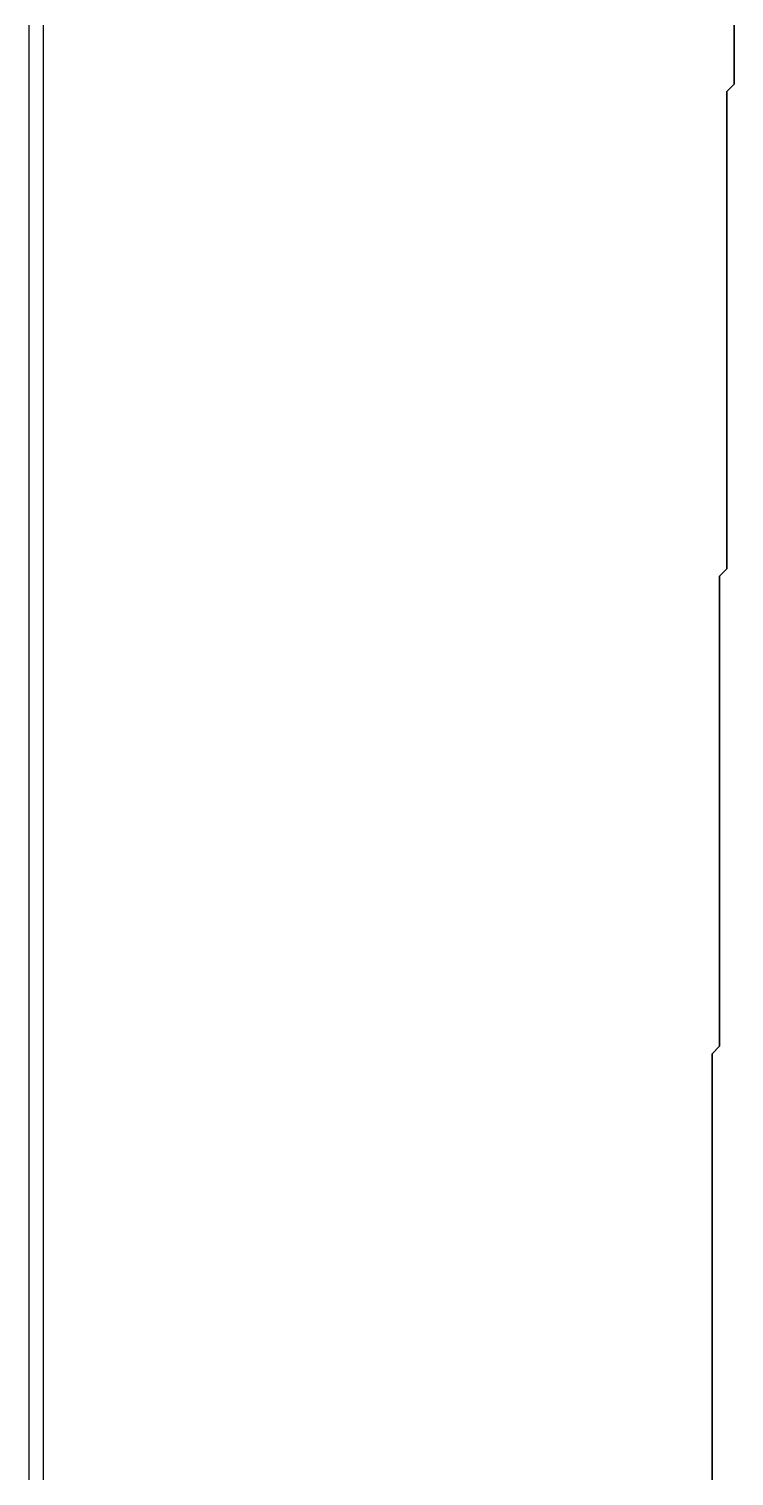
# Model space of a CAD drawing. Extents: x 69 to 217, y 14 to 408.
# Drawn here: x 118.75 to 130.75, y 260.06 to 284.69 of the extents above; entities that cross this region are included whole.
import ezdxf

# ---------------------------------------------------------------- set-up
doc = ezdxf.new("R2010")
doc.units = 0

msp = doc.modelspace()

# ---------------------------------------------------------------- linework, layer by layer
at = {"layer": 'contour_0'}
for p, q in [((118.75, 284.75), (118.75, 284.625)), ((119, 284.625), (119, 284.75)), ((130.75, 284.75), (130.75, 284.625)), ((130.75, 284.625), (130.75, 284.75)), ((118.75, 284.625), (118.75, 284.5)), ((118.75, 284.5), (118.75, 284.375)), ((119, 284.5), (119, 284.625)), ((119, 284.375), (119, 284.5)), ((130.75, 284.625), (130.75, 284.5)), ((130.75, 284.5), (130.75, 284.625)), ((130.75, 284.5), (130.75, 284.375)), ((130.75, 284.375), (130.75, 284.5)), ((118.75, 284.375), (118.75, 284.25)), ((118.75, 284.25), (118.75, 284.125)), ((119, 284.25), (119, 284.375)), ((119, 284.125), (119, 284.25)), ((130.75, 284.375), (130.75, 284.25)), ((130.75, 284.25), (130.75, 284.375)), ((130.75, 284.25), (130.75, 284.125)), ((130.75, 284.125), (130.75, 284.25)), ((118.75, 284.125), (118.75, 284)), ((118.75, 284), (118.75, 283.875)), ((119, 284), (119, 284.125)), ((119, 283.875), (119, 284)), ((130.75, 284.125), (130.75, 284)), ((130.75, 284), (130.75, 284.125)), ((130.75, 284), (130.75, 283.875)), ((130.75, 283.875), (130.75, 284)), ((118.75, 283.875), (118.75, 283.75)), ((118.75, 283.75), (118.75, 283.625)), ((119, 283.75), (119, 283.875)), ((119, 283.625), (119, 283.75)), ((130.75, 283.75), (130.625, 283.625)), ((130.625, 283.625), (130.75, 283.75)), ((130.75, 283.875), (130.75, 283.75)), ((130.75, 283.75), (130.75, 283.875)), ((118.75, 283.625), (118.75, 283.5)), ((118.75, 283.5), (118.75, 283.375)), ((119, 283.5), (119, 283.625)), ((119, 283.375), (119, 283.5)), ((130.625, 283.625), (130.625, 283.5)), ((130.625, 283.5), (130.625, 283.625)), ((130.625, 283.5), (130.625, 283.375)), ((130.625, 283.375), (130.625, 283.5)), ((118.75, 283.375), (118.75, 283.25)), ((118.75, 283.25), (118.75, 283.125)), ((119, 283.25), (119, 283.375)), ((119, 283.125), (119, 283.25)), ((130.625, 283.375), (130.625, 283.25)), ((130.625, 283.25), (130.625, 283.375)), ((130.625, 283.25), (130.625, 283.125)), ((130.625, 283.125), (130.625, 283.25)), ((118.75, 283.125), (118.75, 283)), ((118.75, 283), (118.75, 282.875)), ((119, 283), (119, 283.125)), ((119, 282.875), (119, 283)), ((130.625, 283.125), (130.625, 283)), ((130.625, 283), (130.625, 283.125)), ((130.625, 283), (130.625, 282.875)), ((130.625, 282.875), (130.625, 283)), ((118.75, 282.875), (118.75, 282.75)), ((118.75, 282.75), (118.75, 282.625)), ((119, 282.75), (119, 282.875)), ((119, 282.625), (119, 282.75)), ((130.625, 282.875), (130.625, 282.75)), ((130.625, 282.75), (130.625, 282.875)), ((130.625, 282.75), (130.625, 282.625)), ((130.625, 282.625), (130.625, 282.75)), ((118.75, 282.625), (118.75, 282.5)), ((118.75, 282.5), (118.75, 282.375)), ((119, 282.5), (119, 282.625)), ((119, 282.375), (119, 282.5)), ((130.625, 282.625), (130.625, 282.5)), ((130.625, 282.5), (130.625, 282.625)), ((130.625, 282.5), (130.625, 282.375)), ((130.625, 282.375), (130.625, 282.5)), ((118.75, 282.375), (118.75, 282.25)), ((118.75, 282.25), (118.75, 282.125)), ((119, 282.25), (119, 282.375)), ((119, 282.125), (119, 282.25)), ((130.625, 282.375), (130.625, 282.25)), ((130.625, 282.25), (130.625, 282.375)), ((130.625, 282.25), (130.625, 282.125)), ((130.625, 282.125), (130.625, 282.25)), ((118.75, 282.125), (118.75, 282)), ((118.75, 282), (118.75, 281.875)), ((119, 282), (119, 282.125)), ((119, 281.875), (119, 282)), ((130.625, 282.125), (130.625, 282)), ((130.625, 282), (130.625, 282.125)), ((130.625, 282), (130.625, 281.875)), ((130.625, 281.875), (130.625, 282)), ((118.75, 281.875), (118.75, 281.75)), ((118.75, 281.75), (118.75, 281.625)), ((119, 281.75), (119, 281.875)), ((119, 281.625), (119, 281.75)), ((130.625, 281.875), (130.625, 281.75)), ((130.625, 281.75), (130.625, 281.875)), ((130.625, 281.75), (130.625, 281.625)), ((130.625, 281.625), (130.625, 281.75)), ((118.75, 281.625), (118.75, 281.5)), ((118.75, 281.5), (118.75, 281.375)), ((119, 281.5), (119, 281.625)), ((119, 281.375), (119, 281.5)), ((130.625, 281.625), (130.625, 281.5)), ((130.625, 281.5), (130.625, 281.625)), ((130.625, 281.5), (130.625, 281.375)), ((130.625, 281.375), (130.625, 281.5)), ((118.75, 281.375), (118.75, 281.25)), ((118.75, 281.25), (118.75, 281.125)), ((119, 281.25), (119, 281.375)), ((119, 281.125), (119, 281.25)), ((130.625, 281.375), (130.625, 281.25)), ((130.625, 281.25), (130.625, 281.375)), ((130.625, 281.25), (130.625, 281.125)), ((130.625, 281.125), (130.625, 281.25)), ((118.75, 281.125), (118.75, 281)), ((118.75, 281), (118.75, 280.875)), ((119, 281), (119, 281.125)), ((119, 280.875), (119, 281)), ((130.625, 281.125), (130.625, 281)), ((130.625, 281), (130.625, 281.125)), ((130.625, 281), (130.625, 280.875)), ((130.625, 280.875), (130.625, 281)), ((118.75, 280.875), (118.75, 280.75)), ((118.75, 280.75), (118.75, 280.625)), ((119, 280.75), (119, 280.875)), ((119, 280.625), (119, 280.75)), ((130.625, 280.875), (130.625, 280.75)), ((130.625, 280.75), (130.625, 280.875)), ((130.625, 280.75), (130.625, 280.625)), ((130.625, 280.625), (130.625, 280.75)), ((118.75, 280.625), (118.75, 280.5)), ((118.75, 280.5), (118.75, 280.375)), ((119, 280.5), (119, 280.625)), ((119, 280.375), (119, 280.5)), ((130.625, 280.625), (130.625, 280.5)), ((130.625, 280.5), (130.625, 280.625)), ((130.625, 280.5), (130.625, 280.375)), ((130.625, 280.375), (130.625, 280.5)), ((118.75, 280.375), (118.75, 280.25)), ((118.75, 280.25), (118.75, 280.125)), ((119, 280.25), (119, 280.375)), ((119, 280.125), (119, 280.25)), ((130.625, 280.375), (130.625, 280.25)), ((130.625, 280.25), (130.625, 280.375)), ((130.625, 280.25), (130.625, 280.125)), ((130.625, 280.125), (130.625, 280.25)), ((118.75, 280.125), (118.75, 280)), ((118.75, 280), (118.75, 279.875)), ((119, 280), (119, 280.125)), ((119, 279.875), (119, 280)), ((130.625, 280.125), (130.625, 280)), ((130.625, 280), (130.625, 280.125)), ((130.625, 280), (130.625, 279.875)), ((130.625, 279.875), (130.625, 280)), ((118.75, 279.875), (118.75, 279.75)), ((118.75, 279.75), (118.75, 279.625)), ((119, 279.75), (119, 279.875)), ((119, 279.625), (119, 279.75)), ((130.625, 279.875), (130.625, 279.75)), ((130.625, 279.75), (130.625, 279.875)), ((130.625, 279.75), (130.625, 279.625)), ((130.625, 279.625), (130.625, 279.75)), ((118.75, 279.625), (118.75, 279.5)), ((118.75, 279.5), (118.75, 279.375)), ((119, 279.5), (119, 279.625)), ((119, 279.375), (119, 279.5)), ((130.625, 279.625), (130.625, 279.5)), ((130.625, 279.5), (130.625, 279.625)), ((130.625, 279.5), (130.625, 279.375)), ((130.625, 279.375), (130.625, 279.5)), ((118.75, 279.375), (118.75, 279.25)), ((118.75, 279.25), (118.75, 279.125)), ((119, 279.25), (119, 279.375)), ((119, 279.125), (119, 279.25)), ((130.625, 279.375), (130.625, 279.25)), ((130.625, 279.25), (130.625, 279.375)), ((130.625, 279.25), (130.625, 279.125)), ((130.625, 279.125), (130.625, 279.25)), ((118.75, 279.125), (118.75, 279)), ((119, 279), (119, 279.125)), ((130.625, 279.125), (130.625, 279)), ((130.625, 279), (130.625, 279.125)), ((118.75, 279), (118.75, 278.875)), ((118.75, 278.875), (118.75, 278.75)), ((119, 278.875), (119, 279)), ((119, 278.75), (119, 278.875)), ((130.625, 279), (130.625, 278.875)), ((130.625, 278.875), (130.625, 279)), ((130.625, 278.875), (130.625, 278.75)), ((130.625, 278.75), (130.625, 278.875)), ((118.75, 278.75), (118.75, 278.625)), ((118.75, 278.625), (118.75, 278.5)), ((119, 278.625), (119, 278.75)), ((119, 278.5), (119, 278.625)), ((130.625, 278.75), (130.625, 278.625)), ((130.625, 278.625), (130.625, 278.75)), ((130.625, 278.625), (130.625, 278.5)), ((130.625, 278.5), (130.625, 278.625)), ((118.75, 278.5), (118.75, 278.375)), ((118.75, 278.375), (118.75, 278.25)), ((119, 278.375), (119, 278.5)), ((119, 278.25), (119, 278.375)), ((130.625, 278.5), (130.625, 278.375)), ((130.625, 278.375), (130.625, 278.5)), ((130.625, 278.375), (130.625, 278.25)), ((130.625, 278.25), (130.625, 278.375)), ((118.75, 278.25), (118.75, 278.125)), ((118.75, 278.125), (118.75, 278)), ((119, 278.125), (119, 278.25)), ((119, 278), (119, 278.125)), ((130.625, 278.25), (130.625, 278.125)), ((130.625, 278.125), (130.625, 278.25)), ((130.625, 278.125), (130.625, 278)), ((130.625, 278), (130.625, 278.125)), ((118.75, 278), (118.75, 277.875)), ((118.75, 277.875), (118.75, 277.75)), ((119, 277.875), (119, 278)), ((119, 277.75), (119, 277.875)), ((130.625, 278), (130.625, 277.875)), ((130.625, 277.875), (130.625, 278)), ((130.625, 277.875), (130.625, 277.75)), ((130.625, 277.75), (130.625, 277.875)), ((118.75, 277.75), (118.75, 277.625)), ((118.75, 277.625), (118.75, 277.5)), ((119, 277.625), (119, 277.75)), ((119, 277.5), (119, 277.625)), ((130.625, 277.75), (130.625, 277.625)), ((130.625, 277.625), (130.625, 277.75)), ((130.625, 277.625), (130.625, 277.5)), ((130.625, 277.5), (130.625, 277.625)), ((118.75, 277.5), (118.75, 277.375)), ((118.75, 277.375), (118.75, 277.25)), ((119, 277.375), (119, 277.5)), ((119, 277.25), (119, 277.375)), ((130.625, 277.5), (130.625, 277.375)), ((130.625, 277.375), (130.625, 277.5)), ((130.625, 277.375), (130.625, 277.25)), ((130.625, 277.25), (130.625, 277.375)), ((118.75, 277.25), (118.75, 277.125)), ((118.75, 277.125), (118.75, 277)), ((119, 277.125), (119, 277.25)), ((119, 277), (119, 277.125)), ((130.625, 277.25), (130.625, 277.125)), ((130.625, 277.125), (130.625, 277.25)), ((130.625, 277.125), (130.625, 277)), ((130.625, 277), (130.625, 277.125)), ((118.75, 277), (118.75, 276.875)), ((118.75, 276.875), (118.75, 276.75)), ((119, 276.875), (119, 277)), ((119, 276.75), (119, 276.875)), ((130.625, 277), (130.625, 276.875)), ((130.625, 276.875), (130.625, 277)), ((130.625, 276.875), (130.625, 276.75)), ((130.625, 276.75), (130.625, 276.875)), ((118.75, 276.75), (118.75, 276.625)), ((118.75, 276.625), (118.75, 276.5)), ((119, 276.625), (119, 276.75)), ((119, 276.5), (119, 276.625)), ((130.625, 276.75), (130.625, 276.625)), ((130.625, 276.625), (130.625, 276.75)), ((130.625, 276.625), (130.625, 276.5)), ((130.625, 276.5), (130.625, 276.625)), ((118.75, 276.5), (118.75, 276.375)), ((118.75, 276.375), (118.75, 276.25)), ((119, 276.375), (119, 276.5)), ((119, 276.25), (119, 276.375)), ((130.625, 276.5), (130.625, 276.375)), ((130.625, 276.375), (130.625, 276.5)), ((130.625, 276.375), (130.625, 276.25)), ((130.625, 276.25), (130.625, 276.375)), ((118.75, 276.25), (118.75, 276.125)), ((118.75, 276.125), (118.75, 276)), ((119, 276.125), (119, 276.25)), ((119, 276), (119, 276.125)), ((130.625, 276.25), (130.625, 276.125)), ((130.625, 276.125), (130.625, 276.25)), ((130.625, 276.125), (130.625, 276)), ((130.625, 276), (130.625, 276.125)), ((118.75, 276), (118.75, 275.875)), ((118.75, 275.875), (118.75, 275.75)), ((119, 275.875), (119, 276)), ((119, 275.75), (119, 275.875)), ((130.625, 276), (130.625, 275.875)), ((130.625, 275.875), (130.625, 276)), ((130.625, 275.875), (130.625, 275.75)), ((130.625, 275.75), (130.625, 275.875)), ((118.75, 275.75), (118.75, 275.625)), ((118.75, 275.625), (118.75, 275.5)), ((119, 275.625), (119, 275.75)), ((119, 275.5), (119, 275.625)), ((130.625, 275.75), (130.625, 275.625)), ((130.625, 275.625), (130.625, 275.75)), ((130.625, 275.625), (130.625, 275.5)), ((130.625, 275.5), (130.625, 275.625)), ((118.75, 275.5), (118.75, 275.375)), ((118.75, 275.375), (118.75, 275.25)), ((119, 275.375), (119, 275.5)), ((119, 275.25), (119, 275.375)), ((130.625, 275.5), (130.5, 275.375)), ((130.5, 275.375), (130.625, 275.5)), ((130.5, 275.375), (130.5, 275.25)), ((130.5, 275.25), (130.5, 275.375)), ((118.75, 275.25), (118.75, 275.125)), ((118.75, 275.125), (118.75, 275)), ((119, 275.125), (119, 275.25)), ((119, 275), (119, 275.125)), ((130.5, 275.25), (130.5, 275.125)), ((130.5, 275.125), (130.5, 275.25)), ((130.5, 275.125), (130.5, 275)), ((130.5, 275), (130.5, 275.125)), ((118.75, 275), (118.75, 274.875)), ((118.75, 274.875), (118.75, 274.75)), ((119, 274.875), (119, 275)), ((119, 274.75), (119, 274.875)), ((130.5, 275), (130.5, 274.875)), ((130.5, 274.875), (130.5, 275)), ((130.5, 274.875), (130.5, 274.75)), ((130.5, 274.75), (130.5, 274.875)), ((118.75, 274.75), (118.75, 274.625)), ((118.75, 274.625), (118.75, 274.5)), ((119, 274.625), (119, 274.75)), ((119, 274.5), (119, 274.625)), ((130.5, 274.75), (130.5, 274.625)), ((130.5, 274.625), (130.5, 274.75)), ((130.5, 274.625), (130.5, 274.5)), ((130.5, 274.5), (130.5, 274.625)), ((118.75, 274.5), (118.75, 274.375)), ((118.75, 274.375), (118.75, 274.25)), ((119, 274.375), (119, 274.5)), ((119, 274.25), (119, 274.375)), ((130.5, 274.5), (130.5, 274.375)), ((130.5, 274.375), (130.5, 274.5)), ((130.5, 274.375), (130.5, 274.25)), ((130.5, 274.25), (130.5, 274.375)), ((118.75, 274.25), (118.75, 274.125)), ((118.75, 274.125), (118.75, 274)), ((119, 274.125), (119, 274.25)), ((119, 274), (119, 274.125)), ((130.5, 274.25), (130.5, 274.125)), ((130.5, 274.125), (130.5, 274.25)), ((130.5, 274.125), (130.5, 274)), ((130.5, 274), (130.5, 274.125)), ((118.75, 274), (118.75, 273.875)), ((118.75, 273.875), (118.75, 273.75)), ((119, 273.875), (119, 274)), ((119, 273.75), (119, 273.875)), ((130.5, 274), (130.5, 273.875)), ((130.5, 273.875), (130.5, 274)), ((130.5, 273.875), (130.5, 273.75)), ((130.5, 273.75), (130.5, 273.875)), ((118.75, 273.75), (118.75, 273.625)), ((118.75, 273.625), (118.75, 273.5)), ((119, 273.625), (119, 273.75)), ((119, 273.5), (119, 273.625)), ((130.5, 273.75), (130.5, 273.625)), ((130.5, 273.625), (130.5, 273.75)), ((130.5, 273.625), (130.5, 273.5)), ((130.5, 273.5), (130.5, 273.625)), ((118.75, 273.5), (118.75, 273.375)), ((118.75, 273.375), (118.75, 273.25)), ((119, 273.375), (119, 273.5)), ((119, 273.25), (119, 273.375)), ((130.5, 273.5), (130.5, 273.375)), ((130.5, 273.375), (130.5, 273.5)), ((130.5, 273.375), (130.5, 273.25)), ((130.5, 273.25), (130.5, 273.375)), ((118.75, 273.25), (118.75, 273.125)), ((118.75, 273.125), (118.75, 273)), ((119, 273.125), (119, 273.25)), ((119, 273), (119, 273.125)), ((130.5, 273.25), (130.5, 273.125)), ((130.5, 273.125), (130.5, 273.25)), ((130.5, 273.125), (130.5, 273)), ((130.5, 273), (130.5, 273.125)), ((118.75, 273), (118.75, 272.875)), ((118.75, 272.875), (118.75, 272.75)), ((119, 272.875), (119, 273)), ((119, 272.75), (119, 272.875)), ((130.5, 273), (130.5, 272.875)), ((130.5, 272.875), (130.5, 273)), ((130.5, 272.875), (130.5, 272.75)), ((130.5, 272.75), (130.5, 272.875)), ((118.75, 272.75), (118.75, 272.625)), ((118.75, 272.625), (118.75, 272.5)), ((119, 272.625), (119, 272.75)), ((119, 272.5), (119, 272.625)), ((130.5, 272.75), (130.5, 272.625)), ((130.5, 272.625), (130.5, 272.75)), ((130.5, 272.625), (130.5, 272.5)), ((130.5, 272.5), (130.5, 272.625)), ((118.75, 272.5), (118.75, 272.375)), ((118.75, 272.375), (118.75, 272.25)), ((119, 272.375), (119, 272.5)), ((119, 272.25), (119, 272.375)), ((130.5, 272.5), (130.5, 272.375)), ((130.5, 272.375), (130.5, 272.5)), ((130.5, 272.375), (130.5, 272.25)), ((130.5, 272.25), (130.5, 272.375)), ((118.75, 272.25), (118.75, 272.125)), ((118.75, 272.125), (118.75, 272)), ((119, 272.125), (119, 272.25)), ((119, 272), (119, 272.125)), ((130.5, 272.25), (130.5, 272.125)), ((130.5, 272.125), (130.5, 272.25)), ((130.5, 272.125), (130.5, 272)), ((130.5, 272), (130.5, 272.125)), ((118.75, 272), (118.75, 271.875)), ((118.75, 271.875), (118.75, 271.75)), ((119, 271.875), (119, 272)), ((119, 271.75), (119, 271.875)), ((130.5, 272), (130.5, 271.875)), ((130.5, 271.875), (130.5, 272)), ((130.5, 271.875), (130.5, 271.75)), ((130.5, 271.75), (130.5, 271.875)), ((118.75, 271.75), (118.75, 271.625)), ((118.75, 271.625), (118.75, 271.5)), ((119, 271.625), (119, 271.75)), ((119, 271.5), (119, 271.625)), ((130.5, 271.75), (130.5, 271.625)), ((130.5, 271.625), (130.5, 271.75)), ((130.5, 271.625), (130.5, 271.5)), ((130.5, 271.5), (130.5, 271.625)), ((118.75, 271.5), (118.75, 271.375)), ((118.75, 271.375), (118.75, 271.25)), ((119, 271.375), (119, 271.5)), ((119, 271.25), (119, 271.375)), ((130.5, 271.5), (130.5, 271.375)), ((130.5, 271.375), (130.5, 271.5)), ((130.5, 271.375), (130.5, 271.25)), ((130.5, 271.25), (130.5, 271.375)), ((118.75, 271.25), (118.75, 271.125)), ((118.75, 271.125), (118.75, 271)), ((119, 271.125), (119, 271.25)), ((119, 271), (119, 271.125)), ((130.5, 271.25), (130.5, 271.125)), ((130.5, 271.125), (130.5, 271.25)), ((130.5, 271.125), (130.5, 271)), ((130.5, 271), (130.5, 271.125)), ((118.75, 271), (118.75, 270.875)), ((118.75, 270.875), (118.75, 270.75)), ((119, 270.875), (119, 271)), ((119, 270.75), (119, 270.875)), ((130.5, 271), (130.5, 270.875)), ((130.5, 270.875), (130.5, 271)), ((130.5, 270.875), (130.5, 270.75)), ((130.5, 270.75), (130.5, 270.875)), ((118.75, 270.75), (118.75, 270.625)), ((119, 270.625), (119, 270.75)), ((130.5, 270.75), (130.5, 270.625)), ((130.5, 270.625), (130.5, 270.75)), ((118.75, 270.625), (118.75, 270.5)), ((118.75, 270.5), (118.75, 270.375)), ((119, 270.5), (119, 270.625)), ((119, 270.375), (119, 270.5)), ((130.5, 270.625), (130.5, 270.5)), ((130.5, 270.5), (130.5, 270.625)), ((130.5, 270.5), (130.5, 270.375)), ((130.5, 270.375), (130.5, 270.5)), ((118.75, 270.375), (118.75, 270.25)), ((118.75, 270.25), (118.75, 270.125)), ((119, 270.25), (119, 270.375)), ((119, 270.125), (119, 270.25)), ((130.5, 270.375), (130.5, 270.25)), ((130.5, 270.25), (130.5, 270.375)), ((130.5, 270.25), (130.5, 270.125)), ((130.5, 270.125), (130.5, 270.25)), ((118.75, 270.125), (118.75, 270)), ((118.75, 270), (118.75, 269.875)), ((119, 270), (119, 270.125)), ((119, 269.875), (119, 270)), ((130.5, 270.125), (130.5, 270)), ((130.5, 270), (130.5, 270.125)), ((130.5, 270), (130.5, 269.875)), ((130.5, 269.875), (130.5, 270)), ((118.75, 269.875), (118.75, 269.75)), ((118.75, 269.75), (118.75, 269.625)), ((119, 269.75), (119, 269.875)), ((119, 269.625), (119, 269.75)), ((130.5, 269.875), (130.5, 269.75)), ((130.5, 269.75), (130.5, 269.875)), ((130.5, 269.75), (130.5, 269.625)), ((130.5, 269.625), (130.5, 269.75)), ((118.75, 269.625), (118.75, 269.5)), ((118.75, 269.5), (118.75, 269.375)), ((119, 269.5), (119, 269.625)), ((119, 269.375), (119, 269.5)), ((130.5, 269.625), (130.5, 269.5)), ((130.5, 269.5), (130.5, 269.625)), ((130.5, 269.5), (130.5, 269.375)), ((130.5, 269.375), (130.5, 269.5)), ((118.75, 269.375), (118.75, 269.25)), ((118.75, 269.25), (118.75, 269.125)), ((119, 269.25), (119, 269.375)), ((119, 269.125), (119, 269.25)), ((130.5, 269.375), (130.5, 269.25)), ((130.5, 269.25), (130.5, 269.375)), ((130.5, 269.25), (130.5, 269.125)), ((130.5, 269.125), (130.5, 269.25)), ((118.75, 269.125), (118.75, 269)), ((118.75, 269), (118.75, 268.875)), ((119, 269), (119, 269.125)), ((119, 268.875), (119, 269)), ((130.5, 269.125), (130.5, 269)), ((130.5, 269), (130.5, 269.125)), ((130.5, 269), (130.5, 268.875)), ((130.5, 268.875), (130.5, 269)), ((118.75, 268.875), (118.75, 268.75)), ((118.75, 268.75), (118.75, 268.625)), ((119, 268.75), (119, 268.875)), ((119, 268.625), (119, 268.75)), ((130.5, 268.875), (130.5, 268.75)), ((130.5, 268.75), (130.5, 268.875)), ((130.5, 268.75), (130.5, 268.625)), ((130.5, 268.625), (130.5, 268.75)), ((118.75, 268.625), (118.75, 268.5)), ((118.75, 268.5), (118.75, 268.375)), ((119, 268.5), (119, 268.625)), ((119, 268.375), (119, 268.5)), ((130.5, 268.625), (130.5, 268.5)), ((130.5, 268.5), (130.5, 268.625)), ((130.5, 268.5), (130.5, 268.375)), ((130.5, 268.375), (130.5, 268.5)), ((118.75, 268.375), (118.75, 268.25)), ((118.75, 268.25), (118.75, 268.125)), ((119, 268.25), (119, 268.375)), ((119, 268.125), (119, 268.25)), ((130.5, 268.375), (130.5, 268.25)), ((130.5, 268.25), (130.5, 268.375)), ((130.5, 268.25), (130.5, 268.125)), ((130.5, 268.125), (130.5, 268.25)), ((118.75, 268.125), (118.75, 268)), ((118.75, 268), (118.75, 267.875)), ((119, 268), (119, 268.125)), ((119, 267.875), (119, 268)), ((130.5, 268.125), (130.5, 268)), ((130.5, 268), (130.5, 268.125)), ((130.5, 268), (130.5, 267.875)), ((130.5, 267.875), (130.5, 268)), ((118.75, 267.875), (118.75, 267.75)), ((118.75, 267.75), (118.75, 267.625)), ((119, 267.75), (119, 267.875)), ((119, 267.625), (119, 267.75)), ((130.5, 267.875), (130.5, 267.75)), ((130.5, 267.75), (130.5, 267.875)), ((130.5, 267.75), (130.5, 267.625)), ((130.5, 267.625), (130.5, 267.75)), ((118.75, 267.625), (118.75, 267.5)), ((118.75, 267.5), (118.75, 267.375)), ((119, 267.5), (119, 267.625)), ((119, 267.375), (119, 267.5)), ((130.5, 267.625), (130.5, 267.5)), ((130.5, 267.5), (130.5, 267.625)), ((130.5, 267.5), (130.5, 267.375)), ((130.5, 267.375), (130.5, 267.5)), ((118.75, 267.375), (118.75, 267.25)), ((118.75, 267.25), (118.75, 267.125)), ((119, 267.25), (119, 267.375)), ((119, 267.125), (119, 267.25)), ((130.5, 267.375), (130.375, 267.25)), ((130.375, 267.25), (130.5, 267.375)), ((130.375, 267.25), (130.375, 267.125)), ((130.375, 267.125), (130.375, 267.25)), ((118.75, 267.125), (118.75, 267)), ((118.75, 267), (118.75, 266.875)), ((119, 267), (119, 267.125)), ((119, 266.875), (119, 267)), ((130.375, 267.125), (130.375, 267)), ((130.375, 267), (130.375, 267.125)), ((130.375, 267), (130.375, 266.875)), ((130.375, 266.875), (130.375, 267)), ((118.75, 266.875), (118.75, 266.75)), ((118.75, 266.75), (118.75, 266.625)), ((119, 266.75), (119, 266.875)), ((119, 266.625), (119, 266.75)), ((130.375, 266.875), (130.375, 266.75)), ((130.375, 266.75), (130.375, 266.875)), ((130.375, 266.75), (130.375, 266.625)), ((130.375, 266.625), (130.375, 266.75)), ((118.75, 266.625), (118.75, 266.5)), ((118.75, 266.5), (118.75, 266.375)), ((119, 266.5), (119, 266.625)), ((119, 266.375), (119, 266.5)), ((130.375, 266.625), (130.375, 266.5)), ((130.375, 266.5), (130.375, 266.625)), ((130.375, 266.5), (130.375, 266.375)), ((130.375, 266.375), (130.375, 266.5)), ((118.75, 266.375), (118.75, 266.25)), ((118.75, 266.25), (118.75, 266.125)), ((119, 266.25), (119, 266.375)), ((119, 266.125), (119, 266.25)), ((130.375, 266.375), (130.375, 266.25)), ((130.375, 266.25), (130.375, 266.375)), ((130.375, 266.25), (130.375, 266.125)), ((130.375, 266.125), (130.375, 266.25)), ((118.75, 266.125), (118.75, 266)), ((118.75, 266), (118.75, 265.875)), ((119, 266), (119, 266.125)), ((119, 265.875), (119, 266)), ((130.375, 266.125), (130.375, 266)), ((130.375, 266), (130.375, 266.125)), ((130.375, 266), (130.375, 265.875)), ((130.375, 265.875), (130.375, 266)), ((118.75, 265.875), (118.75, 265.75)), ((118.75, 265.75), (118.75, 265.625)), ((119, 265.75), (119, 265.875)), ((119, 265.625), (119, 265.75)), ((130.375, 265.875), (130.375, 265.75)), ((130.375, 265.75), (130.375, 265.875)), ((130.375, 265.75), (130.375, 265.625)), ((130.375, 265.625), (130.375, 265.75)), ((118.75, 265.625), (118.75, 265.5)), ((118.75, 265.5), (118.75, 265.375)), ((119, 265.5), (119, 265.625)), ((119, 265.375), (119, 265.5)), ((130.375, 265.625), (130.375, 265.5)), ((130.375, 265.5), (130.375, 265.625)), ((130.375, 265.5), (130.375, 265.375)), ((130.375, 265.375), (130.375, 265.5)), ((118.75, 265.375), (118.75, 265.25)), ((118.75, 265.25), (118.75, 265.125)), ((119, 265.25), (119, 265.375)), ((119, 265.125), (119, 265.25)), ((130.375, 265.375), (130.375, 265.25)), ((130.375, 265.25), (130.375, 265.375)), ((130.375, 265.25), (130.375, 265.125)), ((130.375, 265.125), (130.375, 265.25)), ((118.75, 265.125), (118.75, 265)), ((118.75, 265), (118.75, 264.875)), ((119, 265), (119, 265.125)), ((119, 264.875), (119, 265)), ((130.375, 265.125), (130.375, 265)), ((130.375, 265), (130.375, 265.125)), ((130.375, 265), (130.375, 264.875)), ((130.375, 264.875), (130.375, 265)), ((118.75, 264.875), (118.75, 264.75)), ((118.75, 264.75), (118.75, 264.625)), ((119, 264.75), (119, 264.875)), ((119, 264.625), (119, 264.75)), ((130.375, 264.875), (130.375, 264.75)), ((130.375, 264.75), (130.375, 264.875)), ((130.375, 264.75), (130.375, 264.625)), ((130.375, 264.625), (130.375, 264.75)), ((118.75, 264.625), (118.75, 264.5)), ((118.75, 264.5), (118.75, 264.375)), ((119, 264.5), (119, 264.625)), ((119, 264.375), (119, 264.5)), ((130.375, 264.625), (130.375, 264.5)), ((130.375, 264.5), (130.375, 264.625)), ((130.375, 264.5), (130.375, 264.375)), ((130.375, 264.375), (130.375, 264.5)), ((118.75, 264.375), (118.75, 264.25)), ((118.75, 264.25), (118.75, 264.125)), ((119, 264.25), (119, 264.375)), ((119, 264.125), (119, 264.25)), ((130.375, 264.375), (130.375, 264.25)), ((130.375, 264.25), (130.375, 264.375)), ((130.375, 264.25), (130.375, 264.125)), ((130.375, 264.125), (130.375, 264.25)), ((118.75, 264.125), (118.75, 264)), ((118.75, 264), (118.75, 263.875)), ((119, 264), (119, 264.125)), ((119, 263.875), (119, 264)), ((130.375, 264.125), (130.375, 264)), ((130.375, 264), (130.375, 264.125)), ((130.375, 264), (130.375, 263.875)), ((130.375, 263.875), (130.375, 264)), ((118.75, 263.875), (118.75, 263.75)), ((118.75, 263.75), (118.75, 263.625)), ((119, 263.75), (119, 263.875)), ((119, 263.625), (119, 263.75)), ((130.375, 263.875), (130.375, 263.75)), ((130.375, 263.75), (130.375, 263.875)), ((130.375, 263.75), (130.375, 263.625)), ((130.375, 263.625), (130.375, 263.75)), ((118.75, 263.625), (118.75, 263.5)), ((118.75, 263.5), (118.75, 263.375)), ((119, 263.5), (119, 263.625)), ((119, 263.375), (119, 263.5)), ((130.375, 263.625), (130.375, 263.5)), ((130.375, 263.5), (130.375, 263.625)), ((130.375, 263.5), (130.375, 263.375)), ((130.375, 263.375), (130.375, 263.5)), ((118.75, 263.375), (118.75, 263.25)), ((118.75, 263.25), (118.75, 263.125)), ((119, 263.25), (119, 263.375)), ((119, 263.125), (119, 263.25)), ((130.375, 263.375), (130.375, 263.25)), ((130.375, 263.25), (130.375, 263.375)), ((130.375, 263.25), (130.375, 263.125)), ((130.375, 263.125), (130.375, 263.25)), ((118.75, 263.125), (118.75, 263)), ((118.75, 263), (118.75, 262.875)), ((119, 263), (119, 263.125)), ((119, 262.875), (119, 263)), ((130.375, 263.125), (130.375, 263)), ((130.375, 263), (130.375, 263.125)), ((130.375, 263), (130.375, 262.875)), ((130.375, 262.875), (130.375, 263)), ((118.75, 262.875), (118.75, 262.75)), ((118.75, 262.75), (118.75, 262.625)), ((119, 262.75), (119, 262.875)), ((119, 262.625), (119, 262.75)), ((130.375, 262.875), (130.375, 262.75)), ((130.375, 262.75), (130.375, 262.875)), ((130.375, 262.75), (130.375, 262.625)), ((130.375, 262.625), (130.375, 262.75)), ((118.75, 262.625), (118.75, 262.5)), ((119, 262.5), (119, 262.625)), ((130.375, 262.625), (130.375, 262.5)), ((130.375, 262.5), (130.375, 262.625)), ((118.75, 262.5), (118.75, 262.375)), ((118.75, 262.375), (118.75, 262.25)), ((119, 262.375), (119, 262.5)), ((119, 262.25), (119, 262.375)), ((130.375, 262.5), (130.375, 262.375)), ((130.375, 262.375), (130.375, 262.5)), ((130.375, 262.375), (130.375, 262.25)), ((130.375, 262.25), (130.375, 262.375)), ((118.75, 262.25), (118.75, 262.125)), ((118.75, 262.125), (118.75, 262)), ((119, 262.125), (119, 262.25)), ((119, 262), (119, 262.125)), ((130.375, 262.25), (130.375, 262.125)), ((130.375, 262.125), (130.375, 262.25)), ((130.375, 262.125), (130.375, 262)), ((130.375, 262), (130.375, 262.125)), ((118.75, 262), (118.75, 261.875)), ((118.75, 261.875), (118.75, 261.75)), ((119, 261.875), (119, 262)), ((119, 261.75), (119, 261.875)), ((130.375, 262), (130.375, 261.875)), ((130.375, 261.875), (130.375, 262)), ((130.375, 261.875), (130.375, 261.75)), ((130.375, 261.75), (130.375, 261.875)), ((118.75, 261.75), (118.75, 261.625)), ((118.75, 261.625), (118.75, 261.5)), ((119, 261.625), (119, 261.75)), ((119, 261.5), (119, 261.625)), ((130.375, 261.75), (130.375, 261.625)), ((130.375, 261.625), (130.375, 261.75)), ((130.375, 261.625), (130.375, 261.5)), ((130.375, 261.5), (130.375, 261.625)), ((118.75, 261.5), (118.75, 261.375)), ((118.75, 261.375), (118.75, 261.25)), ((119, 261.375), (119, 261.5)), ((119, 261.25), (119, 261.375)), ((130.375, 261.5), (130.375, 261.375)), ((130.375, 261.375), (130.375, 261.5)), ((130.375, 261.375), (130.375, 261.25)), ((130.375, 261.25), (130.375, 261.375)), ((118.75, 261.25), (118.75, 261.125)), ((118.75, 261.125), (118.75, 261)), ((119, 261.125), (119, 261.25)), ((119, 261), (119, 261.125)), ((130.375, 261.25), (130.375, 261.125)), ((130.375, 261.125), (130.375, 261.25)), ((130.375, 261.125), (130.375, 261)), ((130.375, 261), (130.375, 261.125)), ((118.75, 261), (118.75, 260.875)), ((118.75, 260.875), (118.75, 260.75)), ((119, 260.875), (119, 261)), ((119, 260.75), (119, 260.875)), ((130.375, 261), (130.375, 260.875)), ((130.375, 260.875), (130.375, 261)), ((130.375, 260.875), (130.375, 260.75)), ((130.375, 260.75), (130.375, 260.875)), ((118.75, 260.75), (118.75, 260.625)), ((118.75, 260.625), (118.75, 260.5)), ((119, 260.625), (119, 260.75)), ((119, 260.5), (119, 260.625)), ((130.375, 260.75), (130.375, 260.625)), ((130.375, 260.625), (130.375, 260.75)), ((130.375, 260.625), (130.375, 260.5)), ((130.375, 260.5), (130.375, 260.625)), ((118.75, 260.5), (118.75, 260.375)), ((118.75, 260.375), (118.75, 260.25)), ((119, 260.375), (119, 260.5)), ((119, 260.25), (119, 260.375)), ((130.375, 260.5), (130.375, 260.375)), ((130.375, 260.375), (130.375, 260.5)), ((130.375, 260.375), (130.375, 260.25)), ((130.375, 260.25), (130.375, 260.375)), ((118.75, 260.25), (118.75, 260.125)), ((118.75, 260.125), (118.75, 260)), ((119, 260.125), (119, 260.25)), ((119, 260), (119, 260.125)), ((130.375, 260.25), (130.375, 260.125)), ((130.375, 260.125), (130.375, 260.25)), ((130.375, 260.125), (130.375, 260)), ((130.375, 260), (130.375, 260.125))]:
    msp.add_line(p, q, dxfattribs=at)

doc.saveas('drawing.dxf')
